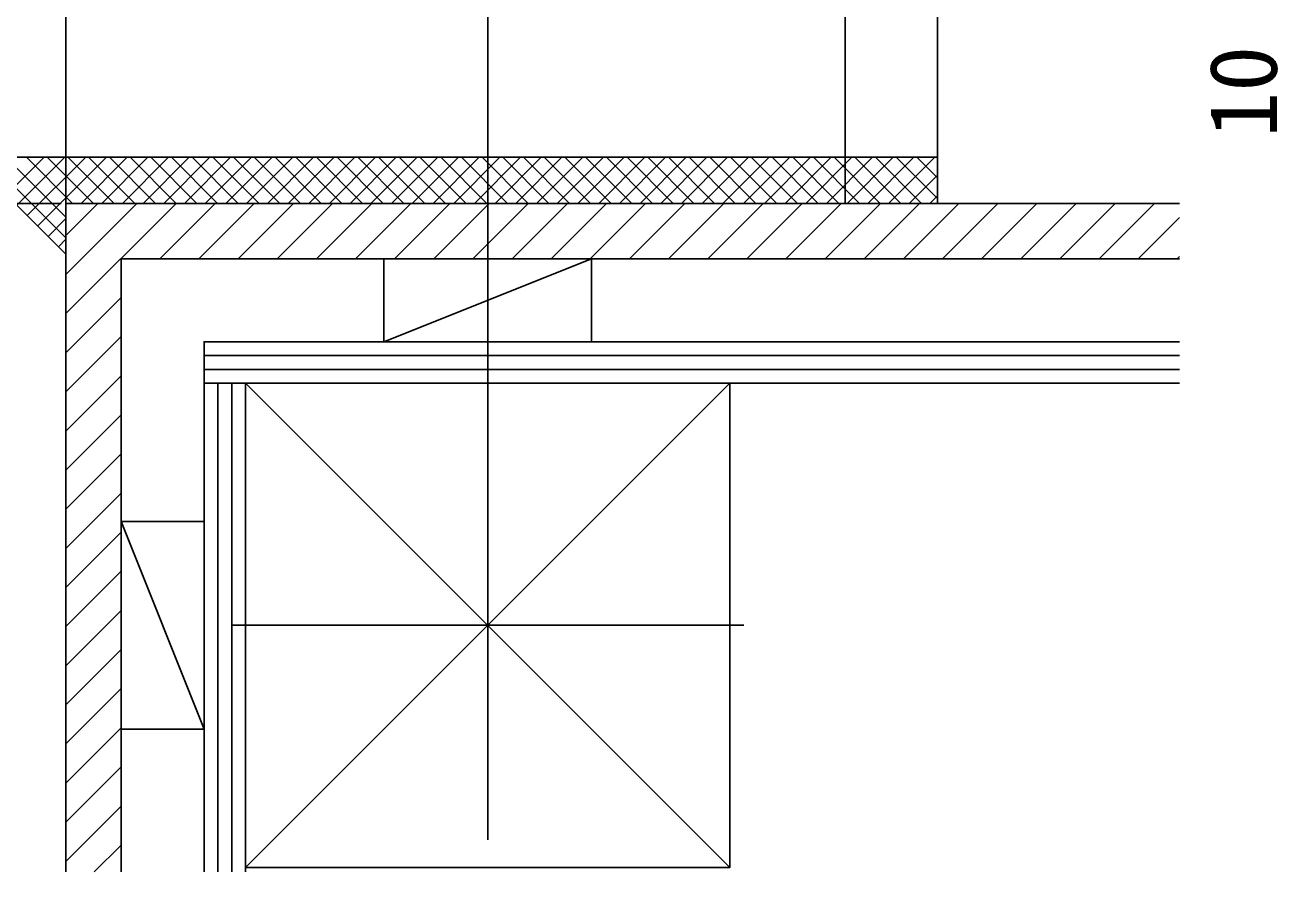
# Model space of a CAD drawing. Units: millimetres, scale not verified. Extents: x -874 to 876, y -1307 to 1301.
# Drawn here: x -282.2 to -10.5, y -27.8 to 155.9 of the extents above; entities that cross this region are included whole.
import ezdxf
from ezdxf.enums import TextEntityAlignment as Align

# ---------------------------------------------------------------- set-up
doc = ezdxf.new("R2010")
doc.units = ezdxf.units.MM
doc.header["$LTSCALE"] = 8
doc.layers.add('0-6_YKK_D', color=6, linetype='Continuous')
doc.layers.add('0-8_YSS_K', color=3, linetype='Continuous')
doc.styles.add('ＭＳ ゴシック', font='')
doc.styles.get('ＭＳ ゴシック').set_extended_font_data('MS Gothic')

msp = doc.modelspace()

# ---------------------------------------------------------------- linework, layer by layer
at = {"layer": '0-6_YKK_D'}
for q in [(-415.328, 117.2), (-375.328, 117.2)]:
    msp.add_line((-274.328, 117.2), q, dxfattribs=at)
at = {"layer": '0-8_YSS_K'}
for p, q in [((-273.328, 117.2), (-273.328, 923.7)), ((-181.828, -20.8), (-181.828, 832.2)), ((-104.328, 117.2), (-104.328, 754.7)), ((-84.328, 127.2), (-84.328, 734.7)), ((-294.328, 127.2), (-273.328, 106.2)), ((-84.328, 127.2), (-294.328, 127.2)), ((-273.328, 109.709), (-290.819, 127.2)), ((-273.328, 114.199), (-286.329, 127.2)), ((-286.159, 119.031), (-277.99, 127.2)), ((-283.914, 116.786), (-273.5, 127.2)), ((-271.839, 117.2), (-281.839, 127.2)), ((-281.669, 114.541), (-269.009, 127.2)), ((-279.424, 112.296), (-264.519, 127.2)), ((-267.349, 117.2), (-277.349, 127.2)), ((-262.858, 117.2), (-272.858, 127.2)), ((-270.029, 117.2), (-260.029, 127.2)), ((-258.368, 117.2), (-268.368, 127.2)), ((-265.539, 117.2), (-255.539, 127.2)), ((-253.878, 117.2), (-263.878, 127.2)), ((-261.049, 117.2), (-251.049, 127.2)), ((-249.388, 117.2), (-259.388, 127.2)), ((-256.559, 117.2), (-246.559, 127.2)), ((-244.898, 117.2), (-254.898, 127.2)), ((-252.069, 117.2), (-242.069, 127.2)), ((-240.408, 117.2), (-250.408, 127.2)), ((-247.579, 117.2), (-237.579, 127.2)), ((-235.918, 117.2), (-245.918, 127.2)), ((-243.088, 117.2), (-233.088, 127.2)), ((-231.427, 117.2), (-241.427, 127.2)), ((-238.598, 117.2), (-228.598, 127.2)), ((-226.937, 117.2), (-236.937, 127.2)), ((-234.108, 117.2), (-224.108, 127.2)), ((-222.447, 117.2), (-232.447, 127.2)), ((-229.618, 117.2), (-219.618, 127.2)), ((-217.957, 117.2), (-227.957, 127.2)), ((-225.128, 117.2), (-215.128, 127.2)), ((-213.467, 117.2), (-223.467, 127.2)), ((-220.638, 117.2), (-210.638, 127.2)), ((-208.977, 117.2), (-218.977, 127.2)), ((-216.148, 117.2), (-206.148, 127.2)), ((-204.487, 117.2), (-214.487, 127.2)), ((-211.657, 117.2), (-201.657, 127.2)), ((-199.997, 117.2), (-209.997, 127.2)), ((-207.167, 117.2), (-197.167, 127.2)), ((-195.506, 117.2), (-205.506, 127.2)), ((-202.677, 117.2), (-192.677, 127.2)), ((-191.016, 117.2), (-201.016, 127.2)), ((-198.187, 117.2), (-188.187, 127.2)), ((-186.526, 117.2), (-196.526, 127.2)), ((-193.697, 117.2), (-183.697, 127.2)), ((-182.036, 117.2), (-192.036, 127.2)), ((-189.207, 117.2), (-179.207, 127.2)), ((-177.546, 117.2), (-187.546, 127.2)), ((-184.717, 117.2), (-174.717, 127.2)), ((-173.056, 117.2), (-183.056, 127.2)), ((-180.227, 117.2), (-170.227, 127.2)), ((-168.566, 117.2), (-178.566, 127.2)), ((-175.736, 117.2), (-165.736, 127.2)), ((-164.076, 117.2), (-174.076, 127.2)), ((-171.246, 117.2), (-161.246, 127.2)), ((-159.585, 117.2), (-169.585, 127.2)), ((-166.756, 117.2), (-156.756, 127.2)), ((-155.095, 117.2), (-165.095, 127.2)), ((-162.266, 117.2), (-152.266, 127.2)), ((-150.605, 117.2), (-160.605, 127.2)), ((-157.776, 117.2), (-147.776, 127.2)), ((-146.115, 117.2), (-156.115, 127.2)), ((-153.286, 117.2), (-143.286, 127.2)), ((-141.625, 117.2), (-151.625, 127.2)), ((-148.796, 117.2), (-138.796, 127.2)), ((-137.135, 117.2), (-147.135, 127.2)), ((-144.306, 117.2), (-134.306, 127.2)), ((-132.645, 117.2), (-142.645, 127.2)), ((-139.815, 117.2), (-129.815, 127.2)), ((-128.155, 117.2), (-138.155, 127.2)), ((-135.325, 117.2), (-125.325, 127.2)), ((-123.664, 117.2), (-133.664, 127.2)), ((-130.835, 117.2), (-120.835, 127.2)), ((-119.174, 117.2), (-129.174, 127.2)), ((-126.345, 117.2), (-116.345, 127.2)), ((-114.684, 117.2), (-124.684, 127.2)), ((-121.855, 117.2), (-111.855, 127.2)), ((-110.194, 117.2), (-120.194, 127.2)), ((-117.365, 117.2), (-107.365, 127.2)), ((-105.704, 117.2), (-115.704, 127.2)), ((-112.875, 117.2), (-102.875, 127.2)), ((-101.214, 117.2), (-111.214, 127.2)), ((-108.385, 117.2), (-98.385, 127.2)), ((-96.724, 117.2), (-106.724, 127.2)), ((-103.894, 117.2), (-93.894, 127.2)), ((-92.234, 117.2), (-102.234, 127.2)), ((-99.404, 117.2), (-89.404, 127.2)), ((-87.743, 117.2), (-97.743, 127.2)), ((-94.914, 117.2), (-84.914, 127.2)), ((-84.328, 118.275), (-93.253, 127.2)), ((-84.328, 122.765), (-88.763, 127.2)), ((-84.328, 127.2), (-84.328, 117.2)), ((-90.424, 117.2), (-84.328, 123.296)), ((-31.828, 117.2), (-273.328, 117.2)), ((-273.328, -27.8), (-273.328, 117.2)), ((-249.417, 117.2), (-273.328, 93.289)), ((-257.902, 117.2), (-273.328, 101.774)), ((-266.388, 117.2), (-273.328, 110.259)), ((-240.932, 117.2), (-252.932, 105.2)), ((-232.446, 117.2), (-244.446, 105.2)), ((-223.961, 117.2), (-235.961, 105.2)), ((-215.476, 117.2), (-227.476, 105.2)), ((-206.991, 117.2), (-218.991, 105.2)), ((-198.505, 117.2), (-210.505, 105.2)), ((-190.02, 117.2), (-202.02, 105.2)), ((-181.535, 117.2), (-193.535, 105.2)), ((-173.049, 117.2), (-185.049, 105.2)), ((-164.564, 117.2), (-176.564, 105.2)), ((-156.079, 117.2), (-168.079, 105.2)), ((-147.594, 117.2), (-159.594, 105.2)), ((-139.108, 117.2), (-151.108, 105.2)), ((-130.623, 117.2), (-142.623, 105.2)), ((-122.138, 117.2), (-134.138, 105.2)), ((-113.652, 117.2), (-125.652, 105.2)), ((-105.167, 117.2), (-117.167, 105.2)), ((-96.682, 117.2), (-108.682, 105.2)), ((-88.197, 117.2), (-100.197, 105.2)), ((-79.711, 117.2), (-91.711, 105.2)), ((-85.934, 117.2), (-84.328, 118.806)), ((-71.226, 117.2), (-83.226, 105.2)), ((-62.741, 117.2), (-74.741, 105.2)), ((-54.256, 117.2), (-66.256, 105.2)), ((-45.77, 117.2), (-57.77, 105.2)), ((-37.285, 117.2), (-49.285, 105.2)), ((-31.828, 114.171), (-40.8, 105.2)), ((-277.179, 110.05), (-273.328, 113.901)), ((-274.934, 107.805), (-273.328, 109.411)), ((-261.328, 105.2), (-31.828, 105.2)), ((-261.328, 105.2), (-261.328, -27.8)), ((-204.328, 105.2), (-204.328, 87.2)), ((-159.328, 105.2), (-204.328, 87.2)), ((-31.828, 105.686), (-32.314, 105.2)), ((-261.328, 96.803), (-273.328, 84.803)), ((-261.328, 88.318), (-273.328, 76.318)), ((-204.328, 87.2), (-159.328, 87.2)), ((-31.828, 84.2), (-243.328, 84.2)), ((-261.328, 79.833), (-273.328, 67.833)), ((-31.828, 81.2), (-243.328, 81.2)), ((-31.828, 78.2), (-243.328, 78.2)), ((-240.328, 78.2), (-240.328, -27.8)), ((-237.328, 78.2), (-237.328, -27.8)), ((-234.328, 78.2), (-129.328, 78.2)), ((-234.328, -26.8), (-234.328, 78.2)), ((-234.328, 78.2), (-129.328, -26.8)), ((-129.328, 78.2), (-234.328, -26.8)), ((-234.328, 78.2), (-234.328, -27.8)), ((-261.328, 71.348), (-273.328, 59.348)), ((-261.328, 62.862), (-273.328, 50.862)), ((-261.328, 54.377), (-273.328, 42.377)), ((-261.328, 48.2), (-243.328, 3.2)), ((-243.328, 3.2), (-243.328, 48.2)), ((-261.328, 45.892), (-273.328, 33.892)), ((-261.328, 37.406), (-273.328, 25.406)), ((-261.328, 28.921), (-273.328, 16.921)), ((-237.328, 25.7), (-126.328, 25.7)), ((-261.328, 20.436), (-273.328, 8.436)), ((-261.328, 11.951), (-273.328, -0.049)), ((-261.328, 3.465), (-273.328, -8.535)), ((-261.328, 3.2), (-243.328, 3.2)), ((-261.328, -5.02), (-273.328, -17.02)), ((-261.328, -13.505), (-273.328, -25.505)), ((-261.328, -21.99), (-267.138, -27.8))]:
    msp.add_line(p, q, dxfattribs=at)
for points in [[(-204.328, 105.2), (-159.328, 105.2), (-159.328, 87.2)], [(-31.828, 87.2), (-243.328, 87.2), (-243.328, -27.8)], [(-234.328, -26.8), (-129.328, -26.8), (-129.328, 78.2)], [(-261.328, 3.2), (-261.328, 48.2), (-243.328, 48.2)]]:
    msp.add_lwpolyline(points, dxfattribs=at)

# ---------------------------------------------------------------- texts
at = {"layer": '0-6_YKK_D', "style": 'ＭＳ ゴシック'}
msp.add_text('10', height=14.66, rotation=90, dxfattribs=at).set_placement((-6.328, 131.432), align=Align.BOTTOM_LEFT)

doc.saveas('drawing.dxf')
